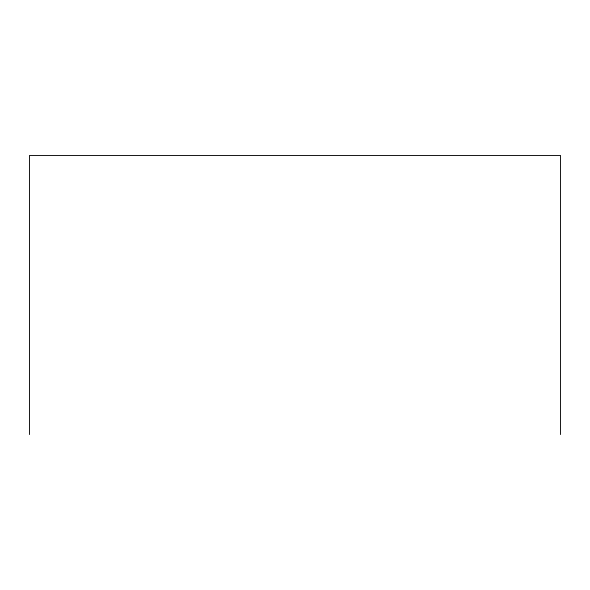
<?xml version="1.0" encoding="UTF-8"?>
<svg xmlns="http://www.w3.org/2000/svg" width="590" height="590" viewBox="0 0 590 590"><rect width="100%" height="100%" fill="white"/><g stroke="black" fill="none" stroke-linecap="round" stroke-linejoin="round"><path stroke-width="0.89" d="M560.5 434.55L560.5 155.45L29.5 155.45L29.5 434.55"/></g></svg>
